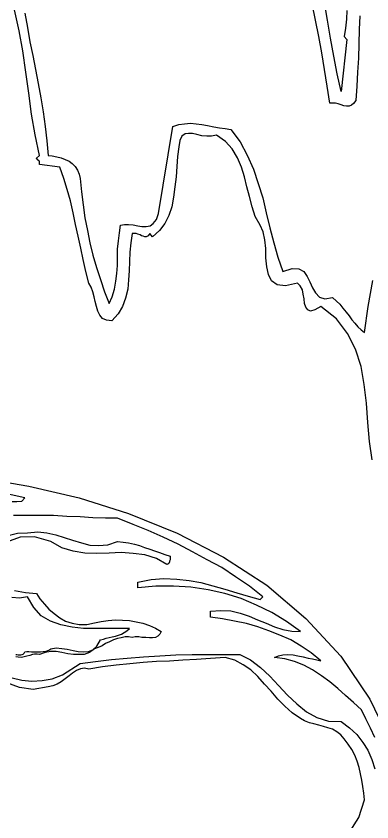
# Model space of a CAD drawing. Extents: x 0.04 to 7.28, y 0.05 to 9.48.
# Drawn here: x 1.677 to 2.484, y 1.463 to 3.289 of the extents above; entities that cross this region are included whole.
import ezdxf

# ---------------------------------------------------------------- set-up
doc = ezdxf.new("R2010")
doc.units = 0
doc.layers.add('1', color=7, linetype='Continuous')

msp = doc.modelspace()

# ---------------------------------------------------------------- linework, layer by layer
for points in [[(2.456, 3.29), (2.455, 3.259), (2.454, 3.226), (2.453, 3.194), (2.451, 3.162), (2.449, 3.13), (2.447, 3.098), (2.442, 3.091), (2.437, 3.087), (2.432, 3.085), (2.426, 3.085), (2.42, 3.086), (2.414, 3.088), (2.407, 3.09), (2.401, 3.092), (2.394, 3.092), (2.388, 3.092), (2.382, 3.13), (2.376, 3.168), (2.37, 3.206), (2.363, 3.243), (2.356, 3.28), (2.348, 3.317)], [(2.484, 2.283), (2.478, 2.325), (2.474, 2.368), (2.471, 2.412), (2.466, 2.454), (2.459, 2.495), (2.446, 2.534), (2.428, 2.57), (2.403, 2.603), (2.368, 2.631), (2.354, 2.623), (2.344, 2.62), (2.338, 2.623), (2.334, 2.629), (2.331, 2.638), (2.33, 2.648), (2.328, 2.659), (2.326, 2.669), (2.321, 2.678), (2.315, 2.684), (2.288, 2.678), (2.269, 2.68), (2.256, 2.689), (2.249, 2.703), (2.245, 2.721), (2.243, 2.741), (2.243, 2.762), (2.241, 2.782), (2.237, 2.8), (2.23, 2.815), (2.219, 2.835), (2.212, 2.857), (2.206, 2.88), (2.2, 2.902), (2.195, 2.925), (2.188, 2.947), (2.179, 2.968), (2.167, 2.988), (2.152, 3.005), (2.131, 3.019), (2.12, 3.017), (2.109, 3.017), (2.098, 3.018), (2.087, 3.021), (2.077, 3.023), (2.068, 3.023), (2.06, 3.022), (2.053, 3.017), (2.048, 3.007), (2.046, 2.993), (2.043, 2.971), (2.041, 2.948), (2.04, 2.925), (2.037, 2.902), (2.034, 2.879), (2.03, 2.857), (2.023, 2.837), (2.014, 2.819), (2.002, 2.803), (1.986, 2.789), (1.98, 2.796), (1.976, 2.791), (1.972, 2.789), (1.969, 2.789), (1.965, 2.79), (1.961, 2.791), (1.958, 2.793), (1.953, 2.795), (1.949, 2.796), (1.945, 2.796), (1.94, 2.796), (1.937, 2.775), (1.935, 2.754), (1.934, 2.733), (1.933, 2.712), (1.932, 2.691), (1.93, 2.67), (1.925, 2.65), (1.918, 2.631), (1.908, 2.614), (1.894, 2.598), (1.882, 2.6), (1.873, 2.604), (1.867, 2.611), (1.862, 2.62), (1.859, 2.631), (1.856, 2.642), (1.854, 2.653), (1.851, 2.664), (1.847, 2.675), (1.842, 2.684), (1.835, 2.71), (1.829, 2.737), (1.824, 2.763), (1.818, 2.79), (1.812, 2.817), (1.806, 2.843), (1.8, 2.87), (1.793, 2.896), (1.785, 2.921), (1.776, 2.947), (1.73, 2.953), (1.73, 2.956), (1.73, 2.958), (1.73, 2.959), (1.729, 2.961), (1.727, 2.962), (1.726, 2.964), (1.724, 2.965), (1.723, 2.967), (1.73, 2.973), (1.72, 3.02), (1.712, 3.067), (1.706, 3.114), (1.699, 3.162), (1.692, 3.21), (1.684, 3.256), (1.673, 3.303)], [(1.697, 3.296), (1.703, 3.263), (1.708, 3.231), (1.715, 3.2), (1.721, 3.168), (1.727, 3.136), (1.733, 3.104), (1.738, 3.072), (1.743, 3.039), (1.747, 3.006), (1.75, 2.973), (1.759, 2.972), (1.769, 2.97), (1.779, 2.968), (1.788, 2.964), (1.797, 2.96), (1.804, 2.955), (1.811, 2.948), (1.816, 2.94), (1.82, 2.931), (1.822, 2.921), (1.825, 2.891), (1.829, 2.861), (1.833, 2.832), (1.839, 2.803), (1.844, 2.775), (1.851, 2.747), (1.859, 2.719), (1.868, 2.692), (1.877, 2.664), (1.888, 2.638), (1.895, 2.653), (1.9, 2.67), (1.903, 2.688), (1.905, 2.706), (1.907, 2.724), (1.907, 2.743), (1.907, 2.761), (1.909, 2.78), (1.911, 2.798), (1.914, 2.815), (1.923, 2.817), (1.932, 2.817), (1.942, 2.816), (1.953, 2.814), (1.962, 2.812), (1.972, 2.812), (1.981, 2.814), (1.988, 2.819), (1.995, 2.828), (2, 2.842), (2.032, 3.039), (2.046, 3.043), (2.059, 3.045), (2.072, 3.046), (2.085, 3.045), (2.098, 3.043), (2.111, 3.041), (2.125, 3.038), (2.138, 3.036), (2.151, 3.034), (2.164, 3.032), (2.185, 3.004), (2.201, 2.974), (2.215, 2.942), (2.226, 2.91), (2.236, 2.877), (2.244, 2.843), (2.252, 2.809), (2.261, 2.775), (2.27, 2.743), (2.282, 2.71), (2.303, 2.717), (2.318, 2.716), (2.329, 2.71), (2.337, 2.699), (2.343, 2.687), (2.349, 2.673), (2.356, 2.662), (2.365, 2.652), (2.377, 2.648), (2.394, 2.651), (2.403, 2.643), (2.411, 2.636), (2.418, 2.627), (2.425, 2.618), (2.432, 2.61), (2.438, 2.601), (2.445, 2.593), (2.452, 2.585), (2.459, 2.578), (2.467, 2.572), (2.475, 2.631), (2.486, 2.69)], [(1.592, 2.243), (1.706, 2.224), (1.82, 2.197), (1.932, 2.162), (2.042, 2.117), (2.147, 2.063), (2.245, 1.999), (2.334, 1.924), (2.413, 1.838), (2.479, 1.741), (2.532, 1.631), (2.538, 1.595), (2.538, 1.559), (2.535, 1.524), (2.527, 1.49), (2.516, 1.458)], [(1.668, 2.189), (1.679, 2.189), (1.69, 2.19), (1.697, 2.197), (1.652, 2.207)], [(2.49, 1.654), (2.48, 1.675), (2.47, 1.696), (2.46, 1.717), (2.442, 1.733), (2.424, 1.749), (2.406, 1.765), (2.388, 1.78), (2.369, 1.794), (2.349, 1.807), (2.329, 1.818), (2.308, 1.826), (2.286, 1.832), (2.263, 1.835), (2.272, 1.839), (2.282, 1.841), (2.293, 1.842), (2.305, 1.841), (2.316, 1.839), (2.328, 1.837), (2.339, 1.834), (2.349, 1.832), (2.359, 1.83), (2.368, 1.828), (2.346, 1.846), (2.323, 1.861), (2.3, 1.875), (2.275, 1.886), (2.25, 1.896), (2.225, 1.905), (2.199, 1.912), (2.172, 1.918), (2.145, 1.923), (2.118, 1.927), (2.118, 1.94), (2.141, 1.942), (2.164, 1.941), (2.185, 1.936), (2.205, 1.929), (2.224, 1.921), (2.244, 1.913), (2.263, 1.905), (2.282, 1.899), (2.302, 1.895), (2.322, 1.894), (2.29, 1.917), (2.257, 1.937), (2.222, 1.954), (2.187, 1.969), (2.15, 1.98), (2.112, 1.989), (2.073, 1.995), (2.034, 1.997), (1.994, 1.997), (1.953, 1.993), (1.953, 2.006), (1.983, 2.012), (2.012, 2.014), (2.041, 2.013), (2.069, 2.01), (2.096, 2.005), (2.123, 1.998), (2.15, 1.99), (2.177, 1.982), (2.203, 1.974), (2.23, 1.967), (2.236, 1.973), (2.206, 1.997), (2.174, 2.018), (2.143, 2.039), (2.11, 2.057), (2.077, 2.075), (2.044, 2.092), (2.01, 2.108), (1.976, 2.123), (1.942, 2.137), (1.907, 2.151), (1.88, 2.151), (1.851, 2.152), (1.822, 2.154), (1.792, 2.155), (1.762, 2.157), (1.731, 2.157), (1.701, 2.157), (1.671, 2.157)], [(1.659, 2.112), (1.68, 2.117), (1.703, 2.118), (1.726, 2.12), (1.747, 2.118), (1.767, 2.113), (1.786, 2.107), (1.805, 2.101), (1.825, 2.095), (1.844, 2.09), (1.864, 2.089), (1.885, 2.091), (1.907, 2.098), (1.92, 2.097), (1.932, 2.095), (1.945, 2.092), (1.957, 2.089), (1.968, 2.085), (1.98, 2.081), (1.991, 2.077), (2.002, 2.073), (2.014, 2.069), (2.026, 2.065), (2.026, 2.062), (2.026, 2.06), (2.026, 2.057), (2.025, 2.054), (2.025, 2.052), (2.024, 2.05), (2.023, 2.048), (2.021, 2.047), (2.019, 2.046), (1.995, 2.06), (1.969, 2.068), (1.942, 2.071), (1.915, 2.073), (1.888, 2.072), (1.86, 2.071), (1.833, 2.072), (1.806, 2.076), (1.781, 2.084), (1.756, 2.098), (1.719, 2.109), (1.686, 2.108), (1.655, 2.097)], [(1.676, 1.842), (1.679, 1.842), (1.682, 1.841), (1.685, 1.841), (1.688, 1.841), (1.691, 1.842), (1.693, 1.843), (1.695, 1.845), (1.697, 1.848), (1.701, 1.849), (1.706, 1.849), (1.712, 1.848), (1.718, 1.848), (1.725, 1.848), (1.732, 1.848), (1.738, 1.849), (1.745, 1.85), (1.751, 1.852), (1.756, 1.855), (1.768, 1.857), (1.781, 1.856), (1.793, 1.854), (1.806, 1.851), (1.818, 1.849), (1.83, 1.848), (1.841, 1.849), (1.851, 1.853), (1.86, 1.861), (1.868, 1.875), (1.875, 1.877), (1.881, 1.879), (1.888, 1.881), (1.895, 1.882), (1.902, 1.884), (1.909, 1.886), (1.916, 1.888), (1.922, 1.892), (1.928, 1.896), (1.934, 1.901), (1.909, 1.901), (1.884, 1.901), (1.857, 1.901), (1.83, 1.901), (1.804, 1.904), (1.778, 1.909), (1.755, 1.918), (1.734, 1.93), (1.717, 1.949), (1.703, 1.973), (1.685, 1.97), (1.667, 1.971)], [(1.673, 1.987), (1.698, 1.983), (1.723, 1.98), (1.731, 1.968), (1.741, 1.956), (1.751, 1.945), (1.763, 1.935), (1.776, 1.925), (1.789, 1.918), (1.804, 1.913), (1.82, 1.91), (1.837, 1.91), (1.855, 1.914), (1.87, 1.917), (1.886, 1.919), (1.902, 1.921), (1.918, 1.92), (1.934, 1.919), (1.949, 1.916), (1.964, 1.913), (1.979, 1.908), (1.993, 1.902), (2.006, 1.894), (2.003, 1.888), (1.998, 1.884), (1.993, 1.881), (1.986, 1.88), (1.979, 1.88), (1.971, 1.881), (1.962, 1.881), (1.955, 1.882), (1.947, 1.882), (1.94, 1.881), (1.932, 1.882), (1.924, 1.882), (1.915, 1.88), (1.907, 1.878), (1.898, 1.875), (1.889, 1.871), (1.88, 1.867), (1.872, 1.862), (1.863, 1.858), (1.855, 1.855), (1.843, 1.847), (1.831, 1.842), (1.819, 1.842), (1.807, 1.842), (1.794, 1.844), (1.781, 1.847), (1.768, 1.849), (1.755, 1.849), (1.743, 1.847), (1.73, 1.842), (1.725, 1.843), (1.719, 1.843), (1.714, 1.842), (1.708, 1.84), (1.701, 1.838), (1.695, 1.837), (1.689, 1.835), (1.682, 1.836), (1.676, 1.837)], [(2.434, 1.442), (2.454, 1.473), (2.467, 1.513), (2.465, 1.528), (2.463, 1.543), (2.461, 1.557), (2.458, 1.572), (2.455, 1.586), (2.45, 1.6), (2.445, 1.614), (2.438, 1.627), (2.43, 1.639), (2.421, 1.651), (2.413, 1.66), (2.404, 1.667), (2.394, 1.673), (2.384, 1.676), (2.374, 1.679), (2.363, 1.682), (2.352, 1.685), (2.342, 1.687), (2.331, 1.692), (2.322, 1.697), (2.303, 1.71), (2.286, 1.725), (2.27, 1.741), (2.255, 1.759), (2.24, 1.775), (2.225, 1.792), (2.209, 1.807), (2.192, 1.819), (2.173, 1.829), (2.151, 1.835), (2.118, 1.833), (2.086, 1.831), (2.055, 1.829), (2.025, 1.827), (1.995, 1.826), (1.965, 1.824), (1.935, 1.821), (1.904, 1.818), (1.873, 1.814), (1.842, 1.809), (1.832, 1.811), (1.823, 1.81), (1.814, 1.806), (1.805, 1.8), (1.797, 1.794), (1.788, 1.787), (1.779, 1.78), (1.77, 1.775), (1.76, 1.771), (1.75, 1.769), (1.716, 1.763), (1.685, 1.767), (1.656, 1.778)], [(1.668, 1.789), (1.69, 1.784), (1.713, 1.782), (1.736, 1.783), (1.759, 1.787), (1.782, 1.796), (1.822, 1.822), (1.857, 1.826), (1.893, 1.831), (1.929, 1.834), (1.966, 1.837), (2.003, 1.839), (2.039, 1.841), (2.076, 1.842), (2.113, 1.842), (2.148, 1.842), (2.184, 1.842), (2.208, 1.83), (2.231, 1.813), (2.252, 1.793), (2.272, 1.772), (2.292, 1.75), (2.313, 1.73), (2.335, 1.712), (2.359, 1.699), (2.385, 1.691), (2.414, 1.69), (2.433, 1.676), (2.449, 1.661), (2.463, 1.643), (2.474, 1.625), (2.483, 1.604), (2.49, 1.583)]]:
    msp.add_lwpolyline(points)
at = {"layer": '1'}
msp.add_lwpolyline([(2.427, 3.302), (2.426, 3.282), (2.424, 3.262), (2.421, 3.243), (2.427, 3.236), (2.414, 3.118), (2.405, 3.158), (2.397, 3.198), (2.39, 3.239), (2.383, 3.28), (2.376, 3.32)], dxfattribs=at)

doc.saveas('drawing.dxf')
